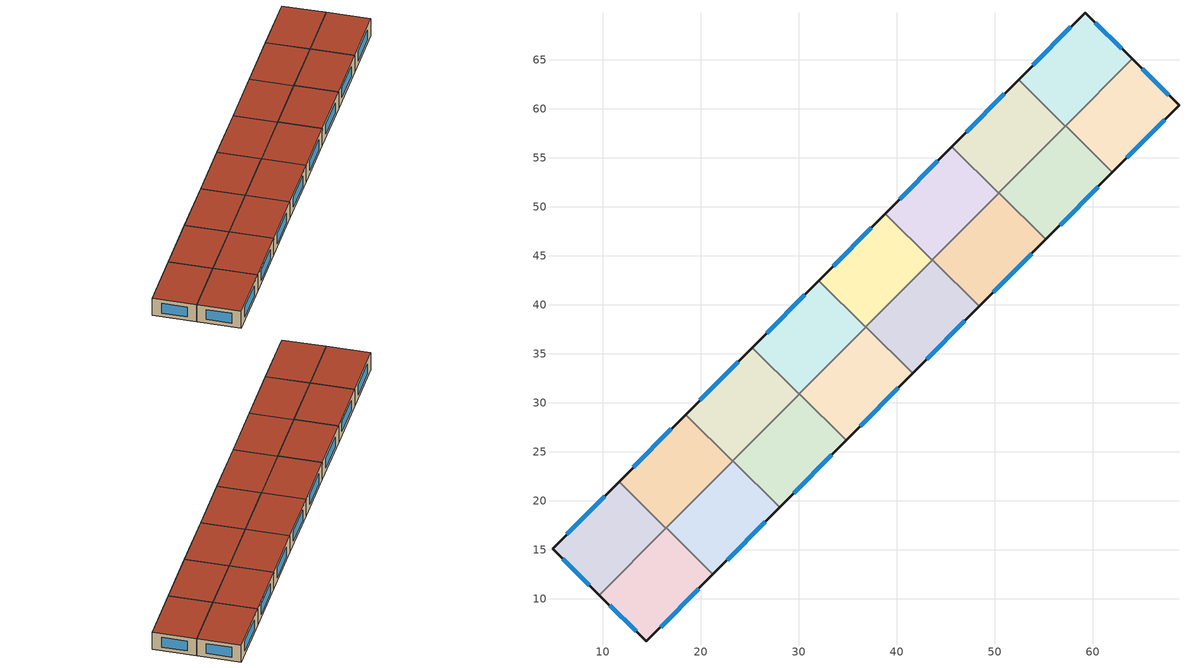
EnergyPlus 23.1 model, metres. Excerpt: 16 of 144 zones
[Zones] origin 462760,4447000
31b0d3a10a40473f_F8_dwelling_0
 floor to 31b0d3a10a40473f_F7_dwelling_0 (EU_floor_Construction): 64.02,65.11 57.21,58.26 52.43,63.01 59.22,69.84 z24
 wall outside (EU_wall_Construction): 64.02,65.11 59.22,69.84 52.43,63.01 z24:27
 wall to 31b0d3a10a40473f_F8_dwelling_1 (EU_wall_Construction): 52.43,63.01 57.21,58.26 z24:27
 wall to 31b0d3a10a40473f_F8_dwelling_8 (EU_wall_Construction): 57.23,58.28 64.02,65.11 z24:27
 wall to 31b0d3a10a40473f_F8_dwelling_9 (EU_wall_Construction): 57.21,58.26 57.23,58.28 z24:27
 window (EU_Window_Construction): 57.77,68.38 53.89,64.47 / 62.99,66.12 60.25,68.83 z24.64:26.36
 roof outside (EU_roof_Construction): 57.21,58.26 64.02,65.11 59.22,69.84 52.43,63.01 z27
31b0d3a10a40473f_F8_dwelling_1
 floor to 31b0d3a10a40473f_F7_dwelling_1 (EU_floor_Construction): 57.21,58.26 50.41,51.42 45.64,56.16 52.43,63.01 z24
 wall outside (EU_wall_Construction): 52.43,63.01 45.64,56.16 z24:27
 wall to 31b0d3a10a40473f_F8_dwelling_2 (EU_wall_Construction): 45.64,56.16 50.41,51.42 z24:27
 wall to 31b0d3a10a40473f_F8_dwelling_9 (EU_wall_Construction): 50.43,51.43 57.21,58.26 z24:27
 wall to 31b0d3a10a40473f_F8_dwelling_10 (EU_wall_Construction): 50.41,51.42 50.43,51.43 z24:27
 window (EU_Window_Construction): 50.98,61.54 47.09,57.63 z24.64:26.36
 roof outside (EU_roof_Construction): 50.41,51.42 57.21,58.26 52.43,63.01 45.64,56.16 z27
31b0d3a10a40473f_F8_dwelling_10
 floor to 31b0d3a10a40473f_F7_dwelling_10 (EU_floor_Construction): 55.21,46.69 48.41,39.84 43.64,44.59 50.43,51.43 z24
 wall outside (EU_wall_Construction): 48.41,39.84 55.21,46.69 z24:27
 wall to 31b0d3a10a40473f_F8_dwelling_9 (EU_wall_Construction): 55.21,46.69 50.43,51.43 z24:27
 wall to 31b0d3a10a40473f_F8_dwelling_11 (EU_wall_Construction): 43.64,44.59 48.41,39.84 z24:27
 wall to 31b0d3a10a40473f_F8_dwelling_2 (EU_wall_Construction): 50.42,51.42 43.64,44.59 z24:27
 window (EU_Window_Construction): 49.87,41.31 53.76,45.22 z24.64:26.36
 roof outside (EU_roof_Construction): 48.41,39.84 55.21,46.69 50.43,51.43 43.64,44.59 z27
31b0d3a10a40473f_F8_dwelling_11
 floor to 31b0d3a10a40473f_F7_dwelling_11 (EU_floor_Construction): 48.41,39.84 41.62,33 36.84,37.75 43.64,44.59 z24
 wall outside (EU_wall_Construction): 41.62,33 48.41,39.84 z24:27
 wall to 31b0d3a10a40473f_F8_dwelling_12 (EU_wall_Construction): 36.84,37.75 41.62,33 z24:27
 wall to 31b0d3a10a40473f_F8_dwelling_3 (EU_wall_Construction): 43.62,44.57 36.84,37.75 z24:27
 wall to 31b0d3a10a40473f_F8_dwelling_2 (EU_wall_Construction): 43.64,44.59 43.62,44.57 z24:27
 window (EU_Window_Construction): 43.07,34.47 46.96,38.38 z24.64:26.36
 roof outside (EU_roof_Construction): 41.62,33 48.41,39.84 43.64,44.59 36.84,37.75 z27
31b0d3a10a40473f_F8_dwelling_12
 floor to 31b0d3a10a40473f_F7_dwelling_12 (EU_floor_Construction): 41.62,33 34.82,26.16 30.04,30.91 36.84,37.75 z24
 wall outside (EU_wall_Construction): 34.82,26.16 41.62,33 z24:27
 wall to 31b0d3a10a40473f_F8_dwelling_13 (EU_wall_Construction): 30.04,30.91 34.82,26.16 z24:27
 wall to 31b0d3a10a40473f_F8_dwelling_4 (EU_wall_Construction): 36.82,37.73 30.04,30.91 z24:27
 wall to 31b0d3a10a40473f_F8_dwelling_3 (EU_wall_Construction): 36.84,37.75 36.82,37.73 z24:27
 window (EU_Window_Construction): 36.28,27.62 40.16,31.54 z24.64:26.36
 roof outside (EU_roof_Construction): 34.82,26.16 41.62,33 36.84,37.75 30.04,30.91 z27
31b0d3a10a40473f_F8_dwelling_13
 floor to 31b0d3a10a40473f_F7_dwelling_13 (EU_floor_Construction): 34.82,26.16 28.03,19.32 23.25,24.06 30.04,30.91 z24
 wall outside (EU_wall_Construction): 28.03,19.32 34.82,26.16 z24:27
 wall to 31b0d3a10a40473f_F8_dwelling_14 (EU_wall_Construction): 23.25,24.06 28.03,19.32 z24:27
 wall to 31b0d3a10a40473f_F8_dwelling_5 (EU_wall_Construction): 30.03,30.89 23.25,24.06 z24:27
 wall to 31b0d3a10a40473f_F8_dwelling_4 (EU_wall_Construction): 30.04,30.91 30.03,30.89 z24:27
 window (EU_Window_Construction): 29.48,20.78 33.37,24.69 z24.64:26.36
 roof outside (EU_roof_Construction): 28.03,19.32 34.82,26.16 30.04,30.91 23.25,24.06 z27
31b0d3a10a40473f_F8_dwelling_14
 floor to 31b0d3a10a40473f_F7_dwelling_14 (EU_floor_Construction): 28.03,19.32 21.23,12.47 16.45,17.22 23.25,24.06 z24
 wall outside (EU_wall_Construction): 21.23,12.47 28.03,19.32 z24:27
 wall to 31b0d3a10a40473f_F8_dwelling_15 (EU_wall_Construction): 16.45,17.22 21.23,12.47 z24:27
 wall to 31b0d3a10a40473f_F8_dwelling_6 (EU_wall_Construction): 23.23,24.05 16.45,17.22 z24:27
 wall to 31b0d3a10a40473f_F8_dwelling_5 (EU_wall_Construction): 23.25,24.06 23.23,24.05 z24:27
 window (EU_Window_Construction): 22.68,13.94 26.57,17.85 z24.64:26.36
 roof outside (EU_roof_Construction): 21.23,12.47 28.03,19.32 23.25,24.06 16.45,17.22 z27
31b0d3a10a40473f_F8_dwelling_15
 floor to 31b0d3a10a40473f_F7_dwelling_15 (EU_floor_Construction): 21.23,12.47 14.44,5.64 9.65,10.37 16.45,17.22 z24
 wall outside (EU_wall_Construction): 9.65,10.37 14.44,5.64 21.23,12.47 z24:27
 wall to 31b0d3a10a40473f_F8_dwelling_7 (EU_wall_Construction): 16.43,17.2 9.65,10.37 z24:27
 wall to 31b0d3a10a40473f_F8_dwelling_6 (EU_wall_Construction): 16.45,17.22 16.43,17.2 z24:27
 window (EU_Window_Construction): 15.89,7.1 19.78,11.01 / 10.67,9.36 13.41,6.65 z24.64:26.36
 roof outside (EU_roof_Construction): 14.44,5.64 21.23,12.47 16.45,17.22 9.65,10.37 z27
31b0d3a10a40473f_F8_dwelling_2
 floor to 31b0d3a10a40473f_F7_dwelling_2 (EU_floor_Construction): 50.41,51.42 43.62,44.57 38.84,49.32 45.64,56.16 z24
 wall outside (EU_wall_Construction): 45.64,56.16 38.84,49.32 z24:27
 wall to 31b0d3a10a40473f_F8_dwelling_3 (EU_wall_Construction): 38.84,49.32 43.62,44.57 z24:27
 window (EU_Window_Construction): 44.18,54.7 40.3,50.79 z24.64:26.36
 roof outside (EU_roof_Construction): 43.62,44.57 50.41,51.42 45.64,56.16 38.84,49.32 z27
31b0d3a10a40473f_F8_dwelling_3
 floor to 31b0d3a10a40473f_F7_dwelling_3 (EU_floor_Construction): 43.62,44.57 36.82,37.73 32.04,42.48 38.84,49.32 z24
 wall outside (EU_wall_Construction): 38.84,49.32 32.04,42.48 z24:27
 wall to 31b0d3a10a40473f_F8_dwelling_4 (EU_wall_Construction): 32.04,42.48 36.82,37.73 z24:27
 window (EU_Window_Construction): 37.38,47.86 33.5,43.94 z24.64:26.36
 roof outside (EU_roof_Construction): 36.82,37.73 43.62,44.57 38.84,49.32 32.04,42.48 z27
31b0d3a10a40473f_F8_dwelling_4
 floor to 31b0d3a10a40473f_F7_dwelling_4 (EU_floor_Construction): 36.82,37.73 30.03,30.89 25.25,35.64 32.04,42.48 z24
 wall outside (EU_wall_Construction): 32.04,42.48 25.25,35.64 z24:27
 wall to 31b0d3a10a40473f_F8_dwelling_5 (EU_wall_Construction): 25.25,35.64 30.03,30.89 z24:27
 window (EU_Window_Construction): 30.59,41.01 26.7,37.1 z24.64:26.36
 roof outside (EU_roof_Construction): 30.03,30.89 36.82,37.73 32.04,42.48 25.25,35.64 z27
31b0d3a10a40473f_F8_dwelling_5
 floor to 31b0d3a10a40473f_F7_dwelling_5 (EU_floor_Construction): 30.03,30.89 23.23,24.05 18.45,28.79 25.25,35.64 z24
 wall outside (EU_wall_Construction): 25.25,35.64 18.45,28.79 z24:27
 wall to 31b0d3a10a40473f_F8_dwelling_6 (EU_wall_Construction): 18.45,28.79 23.23,24.05 z24:27
 window (EU_Window_Construction): 23.79,34.17 19.91,30.26 z24.64:26.36
 roof outside (EU_roof_Construction): 23.23,24.05 30.03,30.89 25.25,35.64 18.45,28.79 z27
31b0d3a10a40473f_F8_dwelling_6
 floor to 31b0d3a10a40473f_F7_dwelling_6 (EU_floor_Construction): 23.23,24.05 16.43,17.2 11.65,21.95 18.45,28.79 z24
 wall outside (EU_wall_Construction): 18.45,28.79 11.65,21.95 z24:27
 wall to 31b0d3a10a40473f_F8_dwelling_7 (EU_wall_Construction): 11.65,21.95 16.43,17.2 z24:27
 window (EU_Window_Construction): 17,27.33 13.11,23.42 z24.64:26.36
 roof outside (EU_roof_Construction): 16.43,17.2 23.23,24.05 18.45,28.79 11.65,21.95 z27
31b0d3a10a40473f_F8_dwelling_7
 floor to 31b0d3a10a40473f_F7_dwelling_7 (EU_floor_Construction): 16.43,17.2 9.65,10.37 4.85,15.1 11.65,21.95 z24
 wall outside (EU_wall_Construction): 11.65,21.95 4.85,15.1 9.65,10.37 z24:27
 window (EU_Window_Construction): 5.88,14.09 8.62,11.38 / 10.2,20.48 6.31,16.57 z24.64:26.36
 roof outside (EU_roof_Construction): 9.65,10.37 16.43,17.2 11.65,21.95 4.85,15.1 z27
31b0d3a10a40473f_F8_dwelling_8
 floor to 31b0d3a10a40473f_F7_dwelling_8 (EU_floor_Construction): 68.81,60.38 62.01,53.53 57.23,58.28 64.02,65.11 z24
 wall outside (EU_wall_Construction): 62.01,53.53 68.81,60.38 64.02,65.11 z24:27
 wall to 31b0d3a10a40473f_F8_dwelling_9 (EU_wall_Construction): 57.23,58.28 62.01,53.53 z24:27
 window (EU_Window_Construction): 67.79,61.39 65.04,64.1 / 63.47,55 67.36,58.91 z24.64:26.36
 roof outside (EU_roof_Construction): 62.01,53.53 68.81,60.38 64.02,65.11 57.23,58.28 z27
31b0d3a10a40473f_F8_dwelling_9
 floor to 31b0d3a10a40473f_F7_dwelling_9 (EU_floor_Construction): 62.01,53.53 55.21,46.69 50.43,51.43 57.23,58.28 z24
 wall outside (EU_wall_Construction): 55.21,46.69 62.01,53.53 z24:27
 window (EU_Window_Construction): 56.67,48.15 60.55,52.06 z24.64:26.36
 roof outside (EU_roof_Construction): 55.21,46.69 62.01,53.53 57.23,58.28 50.43,51.43 z27
[Building]
EU S2 Campaign: North Axis=0; Terrain=City; Solar Distribution=FullExterior
[Site:Location]
Yerevan-Zvartnots.Intl.AP: Latitude=40.15; Longitude=44.383; Time Zone=4; Elevation=854
[SizingPeriod:WeatherFileDays]
AnnualSizingPeriod: Begin Month=1; Begin Day of Month=1; End Month=12; End Day of Month=31; Day of Week for Start Day=Monday; Use Weather File Daylight Saving Period=No; Use Weather File Rain and Snow Indicators=No
[MATERIAL]
EU_InternalMass_Material: Roughness=MediumRough; Thickness=0.1; Conductivity=1; Density=1800; Specific Heat=900; Thermal Absorptance=0.9; Solar Absorptance=0.7; Visible Absorptance=0.7
[MATERIAL:NOMASS] Roughness=MediumRough; Thermal Absorptance=0.9; Solar Absorptance=0.7; Visible Absorptance=0.7
Name | Thermal Resistance
EU_wall_NoMass | 1.05043
EU_roof_NoMass | 1.45357
EU_floor_NoMass | 0.478065
[WINDOWMATERIAL:SIMPLEGLAZINGSYSTEM]
EU_Window_SimpleGlazing: UFactor=2.5566; Solar Heat Gain Coefficient=0.75; Visible Transmittance=0.75
[CONSTRUCTION]
EU_wall_Construction: EU_wall_NoMass
EU_roof_Construction: EU_roof_NoMass
EU_floor_Construction: EU_floor_NoMass
EU_Window_Construction: EU_Window_SimpleGlazing
EU_InternalMass_Construction: EU_InternalMass_Material
[ZONE] Type=1; Multiplier=1; Ceiling Height=autocalculate; Floor Area=autocalculate; Part of Total Floor Area=Yes
Name | Volume
31b0d3a10a40473f_F8_dwelling_0 | 194.891
31b0d3a10a40473f_F8_dwelling_1 | 194.904
31b0d3a10a40473f_F8_dwelling_10; 31b0d3a10a40473f_F8_dwelling_12; 31b0d3a10a40473f_F8_dwelling_13; 31b0d3a10a40473f_F8_dwelling_9 | 194.907
31b0d3a10a40473f_F8_dwelling_11 | 194.896
31b0d3a10a40473f_F8_dwelling_14 | 194.911
31b0d3a10a40473f_F8_dwelling_15 | 194.908
31b0d3a10a40473f_F8_dwelling_2 | 194.89
31b0d3a10a40473f_F8_dwelling_3 | 194.887
31b0d3a10a40473f_F8_dwelling_4 | 194.873
31b0d3a10a40473f_F8_dwelling_5 | 194.886
31b0d3a10a40473f_F8_dwelling_6 | 194.87
31b0d3a10a40473f_F8_dwelling_7 | 194.888
31b0d3a10a40473f_F8_dwelling_8 | 194.909
[INTERNALMASS] Construction=EU_InternalMass_Construction
Name | Zone or ZoneList | Surface Area
31b0d3a10a40473f_F8_dwelling_0_EU_InternalMass | 31b0d3a10a40473f_F8_dwelling_0 | 64.9637
31b0d3a10a40473f_F8_dwelling_1_EU_InternalMass | 31b0d3a10a40473f_F8_dwelling_1 | 64.9681
31b0d3a10a40473f_F8_dwelling_2_EU_InternalMass | 31b0d3a10a40473f_F8_dwelling_2 | 64.9633
31b0d3a10a40473f_F8_dwelling_3_EU_InternalMass | 31b0d3a10a40473f_F8_dwelling_3 | 64.9623
31b0d3a10a40473f_F8_dwelling_4_EU_InternalMass | 31b0d3a10a40473f_F8_dwelling_4 | 64.9575
31b0d3a10a40473f_F8_dwelling_5_EU_InternalMass | 31b0d3a10a40473f_F8_dwelling_5 | 64.9623
31b0d3a10a40473f_F8_dwelling_6_EU_InternalMass | 31b0d3a10a40473f_F8_dwelling_6 | 64.9565
31b0d3a10a40473f_F8_dwelling_7_EU_InternalMass | 31b0d3a10a40473f_F8_dwelling_7 | 64.9627
31b0d3a10a40473f_F8_dwelling_8_EU_InternalMass | 31b0d3a10a40473f_F8_dwelling_8 | 64.9695
31b0d3a10a40473f_F8_dwelling_9_EU_InternalMass | 31b0d3a10a40473f_F8_dwelling_9 | 64.9691
31b0d3a10a40473f_F8_dwelling_10_EU_InternalMass | 31b0d3a10a40473f_F8_dwelling_10 | 64.9691
31b0d3a10a40473f_F8_dwelling_11_EU_InternalMass | 31b0d3a10a40473f_F8_dwelling_11 | 64.9654
31b0d3a10a40473f_F8_dwelling_12_EU_InternalMass | 31b0d3a10a40473f_F8_dwelling_12 | 64.9691
31b0d3a10a40473f_F8_dwelling_13_EU_InternalMass | 31b0d3a10a40473f_F8_dwelling_13 | 64.9691
31b0d3a10a40473f_F8_dwelling_14_EU_InternalMass | 31b0d3a10a40473f_F8_dwelling_14 | 64.9701
31b0d3a10a40473f_F8_dwelling_15_EU_InternalMass | 31b0d3a10a40473f_F8_dwelling_15 | 64.9695
[OTHEREQUIPMENT] Fuel Type=Electricity; Design Level Calculation Method=Watts/Area; Power per Zone Floor Area=1; Fraction Latent=0; Fraction Radiant=0; Fraction Lost=0; Carbon Dioxide Generation Rate=0; EndUse Subcategory=EU_Step8_InternalGains
Name | Zone or ZoneList or Space or SpaceList | Schedule
EU_Step8_InternalGain_31b0d3a10a40473f_F8_dwelling_0_f000 | 31b0d3a10a40473f_F8_dwelling_0 | EU_Step8_GainSchedule_31b0d3a10a40473f_F8_dwelling_0_f000
EU_Step8_InternalGain_31b0d3a10a40473f_F8_dwelling_1_f000 | 31b0d3a10a40473f_F8_dwelling_1 | EU_Step8_GainSchedule_31b0d3a10a40473f_F8_dwelling_1_f000
EU_Step8_InternalGain_31b0d3a10a40473f_F8_dwelling_2_f000 | 31b0d3a10a40473f_F8_dwelling_2 | EU_Step8_GainSchedule_31b0d3a10a40473f_F8_dwelling_2_f000
EU_Step8_InternalGain_31b0d3a10a40473f_F8_dwelling_3_f000 | 31b0d3a10a40473f_F8_dwelling_3 | EU_Step8_GainSchedule_31b0d3a10a40473f_F8_dwelling_3_f000
EU_Step8_InternalGain_31b0d3a10a40473f_F8_dwelling_4_f000 | 31b0d3a10a40473f_F8_dwelling_4 | EU_Step8_GainSchedule_31b0d3a10a40473f_F8_dwelling_4_f000
EU_Step8_InternalGain_31b0d3a10a40473f_F8_dwelling_5_f000 | 31b0d3a10a40473f_F8_dwelling_5 | EU_Step8_GainSchedule_31b0d3a10a40473f_F8_dwelling_5_f000
EU_Step8_InternalGain_31b0d3a10a40473f_F8_dwelling_6_f000 | 31b0d3a10a40473f_F8_dwelling_6 | EU_Step8_GainSchedule_31b0d3a10a40473f_F8_dwelling_6_f000
EU_Step8_InternalGain_31b0d3a10a40473f_F8_dwelling_7_f000 | 31b0d3a10a40473f_F8_dwelling_7 | EU_Step8_GainSchedule_31b0d3a10a40473f_F8_dwelling_7_f000
EU_Step8_InternalGain_31b0d3a10a40473f_F8_dwelling_8_f000 | 31b0d3a10a40473f_F8_dwelling_8 | EU_Step8_GainSchedule_31b0d3a10a40473f_F8_dwelling_8_f000
EU_Step8_InternalGain_31b0d3a10a40473f_F8_dwelling_9_f000 | 31b0d3a10a40473f_F8_dwelling_9 | EU_Step8_GainSchedule_31b0d3a10a40473f_F8_dwelling_9_f000
EU_Step8_InternalGain_31b0d3a10a40473f_F8_dwelling_10_f000 | 31b0d3a10a40473f_F8_dwelling_10 | EU_Step8_GainSchedule_31b0d3a10a40473f_F8_dwelling_10_f000
EU_Step8_InternalGain_31b0d3a10a40473f_F8_dwelling_11_f000 | 31b0d3a10a40473f_F8_dwelling_11 | EU_Step8_GainSchedule_31b0d3a10a40473f_F8_dwelling_11_f000
EU_Step8_InternalGain_31b0d3a10a40473f_F8_dwelling_12_f000 | 31b0d3a10a40473f_F8_dwelling_12 | EU_Step8_GainSchedule_31b0d3a10a40473f_F8_dwelling_12_f000
EU_Step8_InternalGain_31b0d3a10a40473f_F8_dwelling_13_f000 | 31b0d3a10a40473f_F8_dwelling_13 | EU_Step8_GainSchedule_31b0d3a10a40473f_F8_dwelling_13_f000
EU_Step8_InternalGain_31b0d3a10a40473f_F8_dwelling_14_f000 | 31b0d3a10a40473f_F8_dwelling_14 | EU_Step8_GainSchedule_31b0d3a10a40473f_F8_dwelling_14_f000
EU_Step8_InternalGain_31b0d3a10a40473f_F8_dwelling_15_f000 | 31b0d3a10a40473f_F8_dwelling_15 | EU_Step8_GainSchedule_31b0d3a10a40473f_F8_dwelling_15_f000
[ZONEVENTILATION:DESIGNFLOWRATE] Schedule=EU_AlwaysOn; Design Flow Rate Calculation Method=AirChanges/Hour; Air Changes per Hour=0.557805; Ventilation Type=Natural; Fan Pressure Rise=0; Fan Total Efficiency=1; Constant Term Coefficient=1; Temperature Term Coefficient=0; Velocity Term Coefficient=0; Velocity Squared Term Coefficient=0; Minimum Indoor Temperature=-100; Maximum Indoor Temperature=100; Delta Temperature=-100; Minimum Outdoor Temperature=-100; Maximum Outdoor Temperature=100; Maximum Wind Speed=40
Name | Zone or ZoneList or Space or SpaceList
EU_ConstantAir_31b0d3a10a40473f_F8_dwelling_0 | 31b0d3a10a40473f_F8_dwelling_0
EU_ConstantAir_31b0d3a10a40473f_F8_dwelling_1 | 31b0d3a10a40473f_F8_dwelling_1
EU_ConstantAir_31b0d3a10a40473f_F8_dwelling_2 | 31b0d3a10a40473f_F8_dwelling_2
EU_ConstantAir_31b0d3a10a40473f_F8_dwelling_3 | 31b0d3a10a40473f_F8_dwelling_3
EU_ConstantAir_31b0d3a10a40473f_F8_dwelling_4 | 31b0d3a10a40473f_F8_dwelling_4
EU_ConstantAir_31b0d3a10a40473f_F8_dwelling_5 | 31b0d3a10a40473f_F8_dwelling_5
EU_ConstantAir_31b0d3a10a40473f_F8_dwelling_6 | 31b0d3a10a40473f_F8_dwelling_6
EU_ConstantAir_31b0d3a10a40473f_F8_dwelling_7 | 31b0d3a10a40473f_F8_dwelling_7
EU_ConstantAir_31b0d3a10a40473f_F8_dwelling_8 | 31b0d3a10a40473f_F8_dwelling_8
EU_ConstantAir_31b0d3a10a40473f_F8_dwelling_9 | 31b0d3a10a40473f_F8_dwelling_9
EU_ConstantAir_31b0d3a10a40473f_F8_dwelling_10 | 31b0d3a10a40473f_F8_dwelling_10
EU_ConstantAir_31b0d3a10a40473f_F8_dwelling_11 | 31b0d3a10a40473f_F8_dwelling_11
EU_ConstantAir_31b0d3a10a40473f_F8_dwelling_12 | 31b0d3a10a40473f_F8_dwelling_12
EU_ConstantAir_31b0d3a10a40473f_F8_dwelling_13 | 31b0d3a10a40473f_F8_dwelling_13
EU_ConstantAir_31b0d3a10a40473f_F8_dwelling_14 | 31b0d3a10a40473f_F8_dwelling_14
EU_ConstantAir_31b0d3a10a40473f_F8_dwelling_15 | 31b0d3a10a40473f_F8_dwelling_15
[HVACTEMPLATE:THERMOSTAT] Constant Heating Setpoint=20; Constant Cooling Setpoint=50
EU_HeatOnly_31b0d3a10a40473f_F2_dwelling_5; EU_HeatOnly_31b0d3a10a40473f_F2_dwelling_6; EU_HeatOnly_31b0d3a10a40473f_F2_dwelling_7; EU_HeatOnly_31b0d3a10a40473f_F2_dwelling_8; EU_HeatOnly_31b0d3a10a40473f_F2_dwelling_9; EU_HeatOnly_31b0d3a10a40473f_F2_dwelling_10; EU_HeatOnly_31b0d3a10a40473f_F2_dwelling_11; EU_HeatOnly_31b0d3a10a40473f_F2_dwelling_12; EU_HeatOnly_31b0d3a10a40473f_F2_dwelling_13; EU_HeatOnly_31b0d3a10a40473f_F2_dwelling_14; EU_HeatOnly_31b0d3a10a40473f_F2_dwelling_15; EU_HeatOnly_31b0d3a10a40473f_F3_dwelling_0; EU_HeatOnly_31b0d3a10a40473f_F3_dwelling_1; EU_HeatOnly_31b0d3a10a40473f_F3_dwelling_2; EU_HeatOnly_31b0d3a10a40473f_F3_dwelling_3; EU_HeatOnly_31b0d3a10a40473f_F3_dwelling_4; EU_HeatOnly_31b0d3a10a40473f_F3_dwelling_5; EU_HeatOnly_31b0d3a10a40473f_F3_dwelling_6; EU_HeatOnly_31b0d3a10a40473f_F3_dwelling_7; EU_HeatOnly_31b0d3a10a40473f_F3_dwelling_8; EU_HeatOnly_31b0d3a10a40473f_F3_dwelling_9; EU_HeatOnly_31b0d3a10a40473f_F3_dwelling_10; EU_HeatOnly_31b0d3a10a40473f_F3_dwelling_11; EU_HeatOnly_31b0d3a10a40473f_F3_dwelling_12; EU_HeatOnly_31b0d3a10a40473f_F3_dwelling_13; EU_HeatOnly_31b0d3a10a40473f_F3_dwelling_14; EU_HeatOnly_31b0d3a10a40473f_F3_dwelling_15; EU_HeatOnly_31b0d3a10a40473f_F4_dwelling_0; EU_HeatOnly_31b0d3a10a40473f_F4_dwelling_1; EU_HeatOnly_31b0d3a10a40473f_F4_dwelling_2; EU_HeatOnly_31b0d3a10a40473f_F4_dwelling_3; EU_HeatOnly_31b0d3a10a40473f_F4_dwelling_4; EU_HeatOnly_31b0d3a10a40473f_F4_dwelling_5; EU_HeatOnly_31b0d3a10a40473f_F4_dwelling_6; EU_HeatOnly_31b0d3a10a40473f_F4_dwelling_7; EU_HeatOnly_31b0d3a10a40473f_F4_dwelling_8; EU_HeatOnly_31b0d3a10a40473f_F4_dwelling_9; EU_HeatOnly_31b0d3a10a40473f_F4_dwelling_10; EU_HeatOnly_31b0d3a10a40473f_F4_dwelling_11; EU_HeatOnly_31b0d3a10a40473f_F4_dwelling_12; EU_HeatOnly_31b0d3a10a40473f_F4_dwelling_13; EU_HeatOnly_31b0d3a10a40473f_F4_dwelling_14; EU_HeatOnly_31b0d3a10a40473f_F4_dwelling_15; EU_HeatOnly_31b0d3a10a40473f_F5_dwelling_0; EU_HeatOnly_31b0d3a10a40473f_F5_dwelling_1; EU_HeatOnly_31b0d3a10a40473f_F5_dwelling_2; EU_HeatOnly_31b0d3a10a40473f_F5_dwelling_3; EU_HeatOnly_31b0d3a10a40473f_F5_dwelling_4; EU_HeatOnly_31b0d3a10a40473f_F5_dwelling_5; EU_HeatOnly_31b0d3a10a40473f_F5_dwelling_6; EU_HeatOnly_31b0d3a10a40473f_F5_dwelling_7; EU_HeatOnly_31b0d3a10a40473f_F5_dwelling_8; EU_HeatOnly_31b0d3a10a40473f_F5_dwelling_9; EU_HeatOnly_31b0d3a10a40473f_F5_dwelling_10; EU_HeatOnly_31b0d3a10a40473f_F5_dwelling_11; EU_HeatOnly_31b0d3a10a40473f_F5_dwelling_12; EU_HeatOnly_31b0d3a10a40473f_F5_dwelling_13; EU_HeatOnly_31b0d3a10a40473f_F5_dwelling_14; EU_HeatOnly_31b0d3a10a40473f_F5_dwelling_15; EU_HeatOnly_31b0d3a10a40473f_F6_dwelling_0; EU_HeatOnly_31b0d3a10a40473f_F6_dwelling_1; EU_HeatOnly_31b0d3a10a40473f_F6_dwelling_2; EU_HeatOnly_31b0d3a10a40473f_F6_dwelling_3; EU_HeatOnly_31b0d3a10a40473f_F6_dwelling_4; EU_HeatOnly_31b0d3a10a40473f_F6_dwelling_5; EU_HeatOnly_31b0d3a10a40473f_F6_dwelling_6; EU_HeatOnly_31b0d3a10a40473f_F6_dwelling_7; EU_HeatOnly_31b0d3a10a40473f_F6_dwelling_8; EU_HeatOnly_31b0d3a10a40473f_F6_dwelling_9; EU_HeatOnly_31b0d3a10a40473f_F6_dwelling_10; EU_HeatOnly_31b0d3a10a40473f_F6_dwelling_11; EU_HeatOnly_31b0d3a10a40473f_F6_dwelling_12; EU_HeatOnly_31b0d3a10a40473f_F6_dwelling_13; EU_HeatOnly_31b0d3a10a40473f_F6_dwelling_14; EU_HeatOnly_31b0d3a10a40473f_F6_dwelling_15; EU_HeatOnly_31b0d3a10a40473f_F7_dwelling_0; EU_HeatOnly_31b0d3a10a40473f_F7_dwelling_1; EU_HeatOnly_31b0d3a10a40473f_F7_dwelling_2; EU_HeatOnly_31b0d3a10a40473f_F7_dwelling_3; EU_HeatOnly_31b0d3a10a40473f_F7_dwelling_4; EU_HeatOnly_31b0d3a10a40473f_F7_dwelling_5; EU_HeatOnly_31b0d3a10a40473f_F7_dwelling_6; EU_HeatOnly_31b0d3a10a40473f_F7_dwelling_7; EU_HeatOnly_31b0d3a10a40473f_F7_dwelling_8; EU_HeatOnly_31b0d3a10a40473f_F7_dwelling_9; EU_HeatOnly_31b0d3a10a40473f_F7_dwelling_10; EU_HeatOnly_31b0d3a10a40473f_F7_dwelling_11; EU_HeatOnly_31b0d3a10a40473f_F7_dwelling_12; EU_HeatOnly_31b0d3a10a40473f_F7_dwelling_13; EU_HeatOnly_31b0d3a10a40473f_F7_dwelling_14; EU_HeatOnly_31b0d3a10a40473f_F7_dwelling_15; EU_HeatOnly_31b0d3a10a40473f_F8_dwelling_0; EU_HeatOnly_31b0d3a10a40473f_F8_dwelling_1; EU_HeatOnly_31b0d3a10a40473f_F8_dwelling_2; EU_HeatOnly_31b0d3a10a40473f_F8_dwelling_3; EU_HeatOnly_31b0d3a10a40473f_F8_dwelling_4; EU_HeatOnly_31b0d3a10a40473f_F8_dwelling_5; EU_HeatOnly_31b0d3a10a40473f_F8_dwelling_6; EU_HeatOnly_31b0d3a10a40473f_F8_dwelling_7; EU_HeatOnly_31b0d3a10a40473f_F8_dwelling_8; EU_HeatOnly_31b0d3a10a40473f_F8_dwelling_9; EU_HeatOnly_31b0d3a10a40473f_F8_dwelling_10; EU_HeatOnly_31b0d3a10a40473f_F8_dwelling_11; EU_HeatOnly_31b0d3a10a40473f_F8_dwelling_12; EU_HeatOnly_31b0d3a10a40473f_F8_dwelling_13; EU_HeatOnly_31b0d3a10a40473f_F8_dwelling_14; EU_HeatOnly_31b0d3a10a40473f_F8_dwelling_15
[HVACTEMPLATE:ZONE:IDEALLOADSAIRSYSTEM] System Availability Schedule=EU_AlwaysOn; Maximum Heating Supply Air Temperature=50; Minimum Cooling Supply Air Temperature=13; Maximum Heating Supply Air Humidity Ratio=0.0156; Minimum Cooling Supply Air Humidity Ratio=0.0077; Heating Limit=NoLimit; Cooling Limit=NoLimit; Heating Availability Schedule=EU_AlwaysOn; Cooling Availability Schedule=EU_CoolingOff; Dehumidification Control Type=ConstantSensibleHeatRatio; Cooling Sensible Heat Ratio=0.7; Dehumidification Setpoint=60; Humidification Control Type=None; Humidification Setpoint=30; Outdoor Air Method=None; Outdoor Air Flow Rate per Person=0.00944; Outdoor Air Flow Rate per Zone Floor Area=0; Outdoor Air Flow Rate per Zone=0; Demand Controlled Ventilation Type=None; Outdoor Air Economizer Type=NoEconomizer; Heat Recovery Type=None; Sensible Heat Recovery Effectiveness=0.7; Latent Heat Recovery Effectiveness=0.65
Name | Template Thermostat
31b0d3a10a40473f_F8_dwelling_0 | EU_HeatOnly_31b0d3a10a40473f_F8_dwelling_0
31b0d3a10a40473f_F8_dwelling_1 | EU_HeatOnly_31b0d3a10a40473f_F8_dwelling_1
31b0d3a10a40473f_F8_dwelling_2 | EU_HeatOnly_31b0d3a10a40473f_F8_dwelling_2
31b0d3a10a40473f_F8_dwelling_3 | EU_HeatOnly_31b0d3a10a40473f_F8_dwelling_3
31b0d3a10a40473f_F8_dwelling_4 | EU_HeatOnly_31b0d3a10a40473f_F8_dwelling_4
31b0d3a10a40473f_F8_dwelling_5 | EU_HeatOnly_31b0d3a10a40473f_F8_dwelling_5
31b0d3a10a40473f_F8_dwelling_6 | EU_HeatOnly_31b0d3a10a40473f_F8_dwelling_6
31b0d3a10a40473f_F8_dwelling_7 | EU_HeatOnly_31b0d3a10a40473f_F8_dwelling_7
31b0d3a10a40473f_F8_dwelling_8 | EU_HeatOnly_31b0d3a10a40473f_F8_dwelling_8
31b0d3a10a40473f_F8_dwelling_9 | EU_HeatOnly_31b0d3a10a40473f_F8_dwelling_9
31b0d3a10a40473f_F8_dwelling_10 | EU_HeatOnly_31b0d3a10a40473f_F8_dwelling_10
31b0d3a10a40473f_F8_dwelling_11 | EU_HeatOnly_31b0d3a10a40473f_F8_dwelling_11
31b0d3a10a40473f_F8_dwelling_12 | EU_HeatOnly_31b0d3a10a40473f_F8_dwelling_12
31b0d3a10a40473f_F8_dwelling_13 | EU_HeatOnly_31b0d3a10a40473f_F8_dwelling_13
31b0d3a10a40473f_F8_dwelling_14 | EU_HeatOnly_31b0d3a10a40473f_F8_dwelling_14
31b0d3a10a40473f_F8_dwelling_15 | EU_HeatOnly_31b0d3a10a40473f_F8_dwelling_15
[SIZING:ZONE] Zone Cooling Design Supply Air Temperature Input Method=SupplyAirTemperature; Zone Cooling Design Supply Air Temperature=13; Zone Heating Design Supply Air Temperature Input Method=SupplyAirTemperature; Zone Heating Design Supply Air Temperature=50; Zone Cooling Design Supply Air Humidity Ratio=0.008; Zone Heating Design Supply Air Humidity Ratio=0.008; Cooling Design Air Flow Method=DesignDay; Cooling Design Air Flow Rate=0; Cooling Minimum Air Flow per Zone Floor Area=0.000762; Cooling Minimum Air Flow=0; Cooling Minimum Air Flow Fraction=0.2; Heating Design Air Flow Method=DesignDay; Heating Design Air Flow Rate=0; Heating Maximum Air Flow per Zone Floor Area=0.002032; Heating Maximum Air Flow=0.141576; Heating Maximum Air Flow Fraction=0.3; Account for Dedicated Outdoor Air System=No; Dedicated Outdoor Air System Control Strategy=NeutralSupplyAir; Dedicated Outdoor Air Low Setpoint Temperature for Design=autosize; Dedicated Outdoor Air High Setpoint Temperature for Design=autosize; Zone Load Sizing Method=Sensible Load Only No Latent Load; Zone Latent Cooling Design Supply Air Humidity Ratio Input Method=HumidityRatioDifference; Zone Cooling Design Supply Air Humidity Ratio Difference=0.005; Zone Latent Heating Design Supply Air Humidity Ratio Input Method=HumidityRatioDifference; Zone Humidification Design Supply Air Humidity Ratio Difference=0.005
31b0d3a10a40473f_F8_dwelling_0; 31b0d3a10a40473f_F8_dwelling_1; 31b0d3a10a40473f_F8_dwelling_2; 31b0d3a10a40473f_F8_dwelling_3; 31b0d3a10a40473f_F8_dwelling_4; 31b0d3a10a40473f_F8_dwelling_5; 31b0d3a10a40473f_F8_dwelling_6; 31b0d3a10a40473f_F8_dwelling_7; 31b0d3a10a40473f_F8_dwelling_8; 31b0d3a10a40473f_F8_dwelling_9; 31b0d3a10a40473f_F8_dwelling_10; 31b0d3a10a40473f_F8_dwelling_11; 31b0d3a10a40473f_F8_dwelling_12; 31b0d3a10a40473f_F8_dwelling_13; 31b0d3a10a40473f_F8_dwelling_14; 31b0d3a10a40473f_F8_dwelling_15
[SCHEDULE:CONSTANT]
Name | Hourly Value
EU_AlwaysOn | 1
EU_CoolingOff | 0
[SCHEDULE:FILE] Column Number=1; Rows to Skip at Top=0; Number of Hours of Data=8760; Column Separator=Comma; Interpolate to Timestep=No; Minutes per Item=60; Adjust Schedule for Daylight Savings=Yes
Name | File
EU_Step8_GainSchedule_31b0d3a10a40473f_F8_dwelling_0_f000 | ../../schedules/31b0d3a10a40473f/31b0d3a10a40473f_F8_dwelling_0_f000_gain.csv
EU_Step8_GainSchedule_31b0d3a10a40473f_F8_dwelling_1_f000 | ../../schedules/31b0d3a10a40473f/31b0d3a10a40473f_F8_dwelling_1_f000_gain.csv
EU_Step8_GainSchedule_31b0d3a10a40473f_F8_dwelling_2_f000 | ../../schedules/31b0d3a10a40473f/31b0d3a10a40473f_F8_dwelling_2_f000_gain.csv
EU_Step8_GainSchedule_31b0d3a10a40473f_F8_dwelling_3_f000 | ../../schedules/31b0d3a10a40473f/31b0d3a10a40473f_F8_dwelling_3_f000_gain.csv
EU_Step8_GainSchedule_31b0d3a10a40473f_F8_dwelling_4_f000 | ../../schedules/31b0d3a10a40473f/31b0d3a10a40473f_F8_dwelling_4_f000_gain.csv
EU_Step8_GainSchedule_31b0d3a10a40473f_F8_dwelling_5_f000 | ../../schedules/31b0d3a10a40473f/31b0d3a10a40473f_F8_dwelling_5_f000_gain.csv
EU_Step8_GainSchedule_31b0d3a10a40473f_F8_dwelling_6_f000 | ../../schedules/31b0d3a10a40473f/31b0d3a10a40473f_F8_dwelling_6_f000_gain.csv
EU_Step8_GainSchedule_31b0d3a10a40473f_F8_dwelling_7_f000 | ../../schedules/31b0d3a10a40473f/31b0d3a10a40473f_F8_dwelling_7_f000_gain.csv
EU_Step8_GainSchedule_31b0d3a10a40473f_F8_dwelling_8_f000 | ../../schedules/31b0d3a10a40473f/31b0d3a10a40473f_F8_dwelling_8_f000_gain.csv
EU_Step8_GainSchedule_31b0d3a10a40473f_F8_dwelling_9_f000 | ../../schedules/31b0d3a10a40473f/31b0d3a10a40473f_F8_dwelling_9_f000_gain.csv
EU_Step8_GainSchedule_31b0d3a10a40473f_F8_dwelling_10_f000 | ../../schedules/31b0d3a10a40473f/31b0d3a10a40473f_F8_dwelling_10_f000_gain.csv
EU_Step8_GainSchedule_31b0d3a10a40473f_F8_dwelling_11_f000 | ../../schedules/31b0d3a10a40473f/31b0d3a10a40473f_F8_dwelling_11_f000_gain.csv
EU_Step8_GainSchedule_31b0d3a10a40473f_F8_dwelling_12_f000 | ../../schedules/31b0d3a10a40473f/31b0d3a10a40473f_F8_dwelling_12_f000_gain.csv
EU_Step8_GainSchedule_31b0d3a10a40473f_F8_dwelling_13_f000 | ../../schedules/31b0d3a10a40473f/31b0d3a10a40473f_F8_dwelling_13_f000_gain.csv
EU_Step8_GainSchedule_31b0d3a10a40473f_F8_dwelling_14_f000 | ../../schedules/31b0d3a10a40473f/31b0d3a10a40473f_F8_dwelling_14_f000_gain.csv
EU_Step8_GainSchedule_31b0d3a10a40473f_F8_dwelling_15_f000 | ../../schedules/31b0d3a10a40473f/31b0d3a10a40473f_F8_dwelling_15_f000_gain.csv
